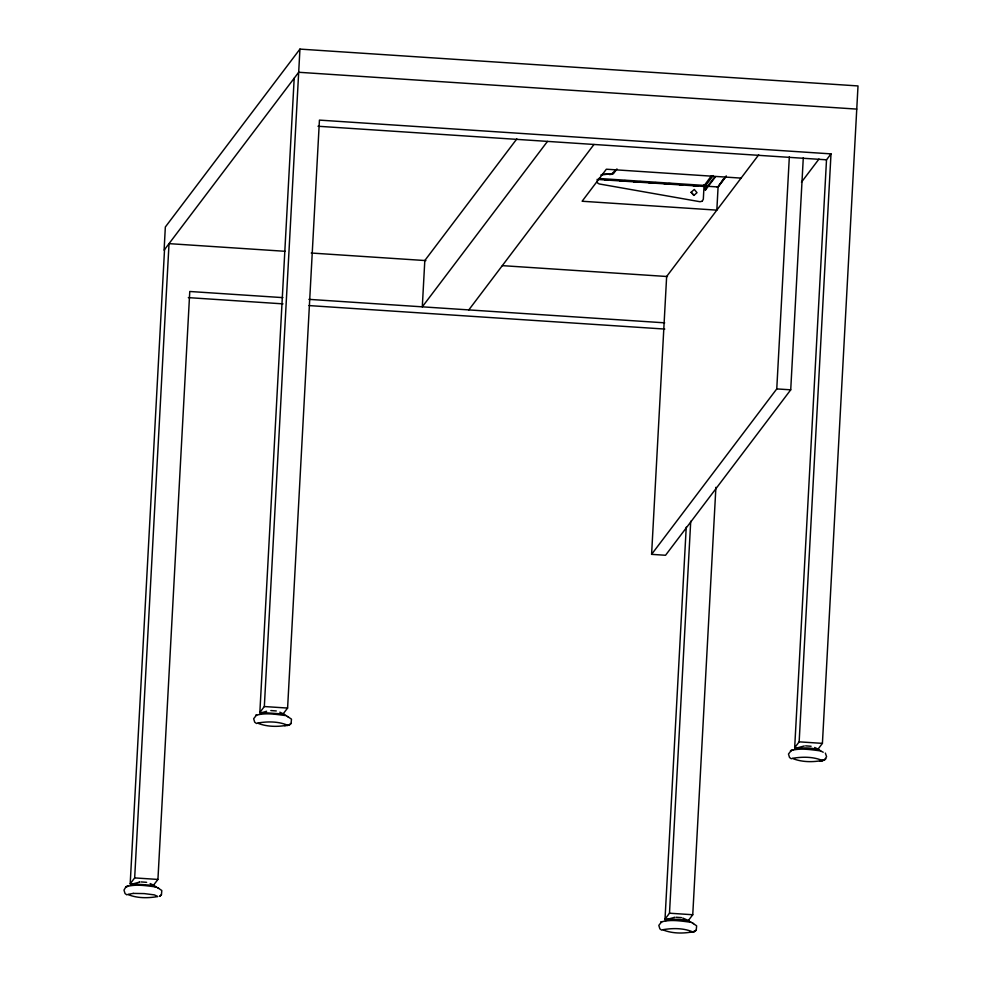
<?xml version="1.0" encoding="UTF-8"?>
<svg xmlns="http://www.w3.org/2000/svg" width="982" height="982" viewBox="0 0 982 982"><rect width="100%" height="100%" fill="white"/><g stroke="black" fill="none" stroke-linecap="round" stroke-linejoin="round"><path stroke-width="1.47" d="M598.713 178.454L704.155 185.414L705.616 189.833L715.485 176.797M134.546 884.131L130.189 883.837L164.534 249.575M130.189 883.837L134.669 877.908L169.027 243.634L285.222 251.306M131.207 885.334L130.483 884.978L135.135 884.082L153.364 885.371L157.93 879.442L189.772 291.482L282.914 297.632M264.207 712.76L259.849 712.466L294.195 78.204M259.849 712.466L264.33 706.537L299.94 49.1L858.01 85.937L822.413 743.374L817.92 749.303M260.868 713.963L260.144 713.607L264.796 712.711L283.037 714L287.591 708.071L319.432 120.111L831.005 153.879L799.152 741.84L794.671 747.768L797.58 747.965M600.837 175.029L612.13 173.605L616.119 169.518M609.343 174.55L612.105 174.256L613.394 173.114M803.288 157.771L790.719 389.829L665.538 555.272L651.594 554.351L666.643 276.482L758.681 154.837M597.056 179.399L704.02 186.457L703.321 199.174L702.204 201.285M704.168 185.082L704.02 186.457M669.368 919.422L665.01 919.14L686.234 527.162M665.01 919.14L669.491 913.211L690.727 521.233M726.177 176.294L718.087 186.973L716.835 210.136L582.105 201.249L606.348 169.211L741.079 178.11M717.142 187.059A11.489 1.522 3.1 0 0 718.1 186.776L723.538 178.798M688.259 920.674L692.752 914.745L715.903 487.305M651.594 554.351L776.762 388.909L789.332 156.85M794.671 747.768L826.513 159.808L831.005 153.879M704.082 185.77L711.422 175.803M161.416 894.811L159.857 896.136L161.416 894.811L161.821 890.514L157.82 887.851M287.444 725.195C278.262 721.254 267.251 721.365 257.493 723.071C267.374 727.183 279.097 727.011 289.518 724.765L291.077 723.439L291.482 719.143L287.481 716.479M692.605 931.857C683.423 927.929 672.412 928.039 662.654 929.745C672.547 933.857 684.258 933.686 694.679 931.439L696.238 930.114L696.643 925.817L692.641 923.154M822.265 760.485C813.084 756.557 802.073 756.668 792.327 758.374C802.208 762.486 813.918 762.314 824.34 760.068L826.598 756.705L825.346 753.084M299.94 49.1L165.344 226.989L164.092 250.165L298.688 72.275L856.758 109.1M516.851 138.879L424.813 260.525L422.297 306.838L547.477 141.396M468.807 309.907L593.975 144.464M596.909 181.019L597.498 182.91L599.192 183.941L700.031 201.727L702.265 201.2M613.357 173.765L616.991 168.965M691.107 192.276L694.286 189.452L697.011 192.668L693.906 195.418L691.107 192.276L693.967 195.332M713.214 175.594L705.076 186.347L705.727 186.396L704.229 184.714M704.966 189.796L714.835 176.748M718.1 186.776L726.189 176.097M801.447 182.21L818.963 159.059M289.518 724.765L291.077 723.439M824.34 760.068L825.899 758.742M694.679 931.439L696.238 930.114M139.199 882.253L139.812 882.045L132.545 883.984M674.02 917.556L674.634 917.348L667.367 919.287M128.053 885.96L125.954 886.795L123.99 890.085L125.045 893.546L126.899 894.884M287.051 725.673L289.653 724.642L284.743 725.71M821.873 760.976L824.475 759.945L819.565 761.013M692.212 932.348L694.814 931.317L689.904 932.384M256.548 715.08L253.651 718.714L254.706 722.175L256.56 723.525M791.369 750.383L788.472 754.016L789.528 757.478L791.382 758.816M661.708 921.754L658.812 925.388L659.867 928.849L661.721 930.187M262.206 712.613L266.588 711.25M797.028 747.916L804.295 745.976M256.523 715.142L255.627 715.424C265.373 712.453 275.746 714.368 285.639 715.571M661.696 921.816L660.788 922.098C670.534 919.127 680.919 921.042 690.8 922.245M128.36 886.169L125.954 886.795C135.7 883.812 146.097 885.752 155.978 886.942M792.842 750.088L790.449 750.727C800.183 747.744 810.58 749.683 820.461 750.874M155.107 887.016L156.261 886.795L153.364 885.371M689.929 922.319L691.082 922.098C683.177 918.71 673.701 918.808 665.305 920.281L666.029 920.637M602.297 174.305L609.38 173.9M270.836 710.563L276.286 710.956M805.657 745.866L811.107 746.259M141.175 881.934L146.625 882.327M675.997 917.237L681.447 917.618M317.996 126.248L826.513 159.808M599.953 178.97L603.009 179.178M610.644 179.681L618.279 180.185M624.38 180.59L633.537 181.191M639.65 181.596L648.807 182.198M654.908 182.603L662.543 183.106M668.644 183.511L677.801 184.113M610.927 179.89L615.518 180.197M624.699 180.811L630.825 181.204M640.006 181.817L644.609 182.124M653.791 182.726L659.916 183.131M669.098 183.732L675.223 184.137M704.315 186.064L718.087 186.973M604.63 179.976L607.686 180.185M619.912 180.995L622.969 181.191M633.66 181.903L638.251 182.198M648.942 182.91L651.999 183.106M664.225 183.916L667.281 184.113M679.507 184.923L682.564 185.132M693.255 185.831L697.846 186.138M704.929 188.986L705.616 189.833M311.22 253.025L425.893 260.598M502.342 265.643L667.465 276.543M308.876 299.35L664.691 322.832M188.335 297.62L283.012 303.868M308.974 305.574L664.777 329.068M776.762 388.909L790.719 389.829M264.33 706.537L287.591 708.071M799.152 741.84L822.413 743.374M134.669 877.908L157.93 879.442M669.491 913.211L692.752 914.745M814.63 747.486L818.816 749.45M279.809 712.183L283.994 714.159M150.148 883.554L154.334 885.531M820.756 750.727C812.851 747.339 803.362 747.437 794.966 748.91L795.69 749.266M821.382 751.328L823.223 752.237M283.037 714L285.922 715.424M286.56 716.025L288.401 716.934M691.721 922.699L693.562 923.608M156.899 887.397L158.74 888.305M689.155 920.821L682.748 918.047M133.245 893.399L127.832 894.442C137.014 898.383 148.024 898.26 157.783 896.554L154.419 894.897L144.256 893.595L133.245 893.399"/></g></svg>
